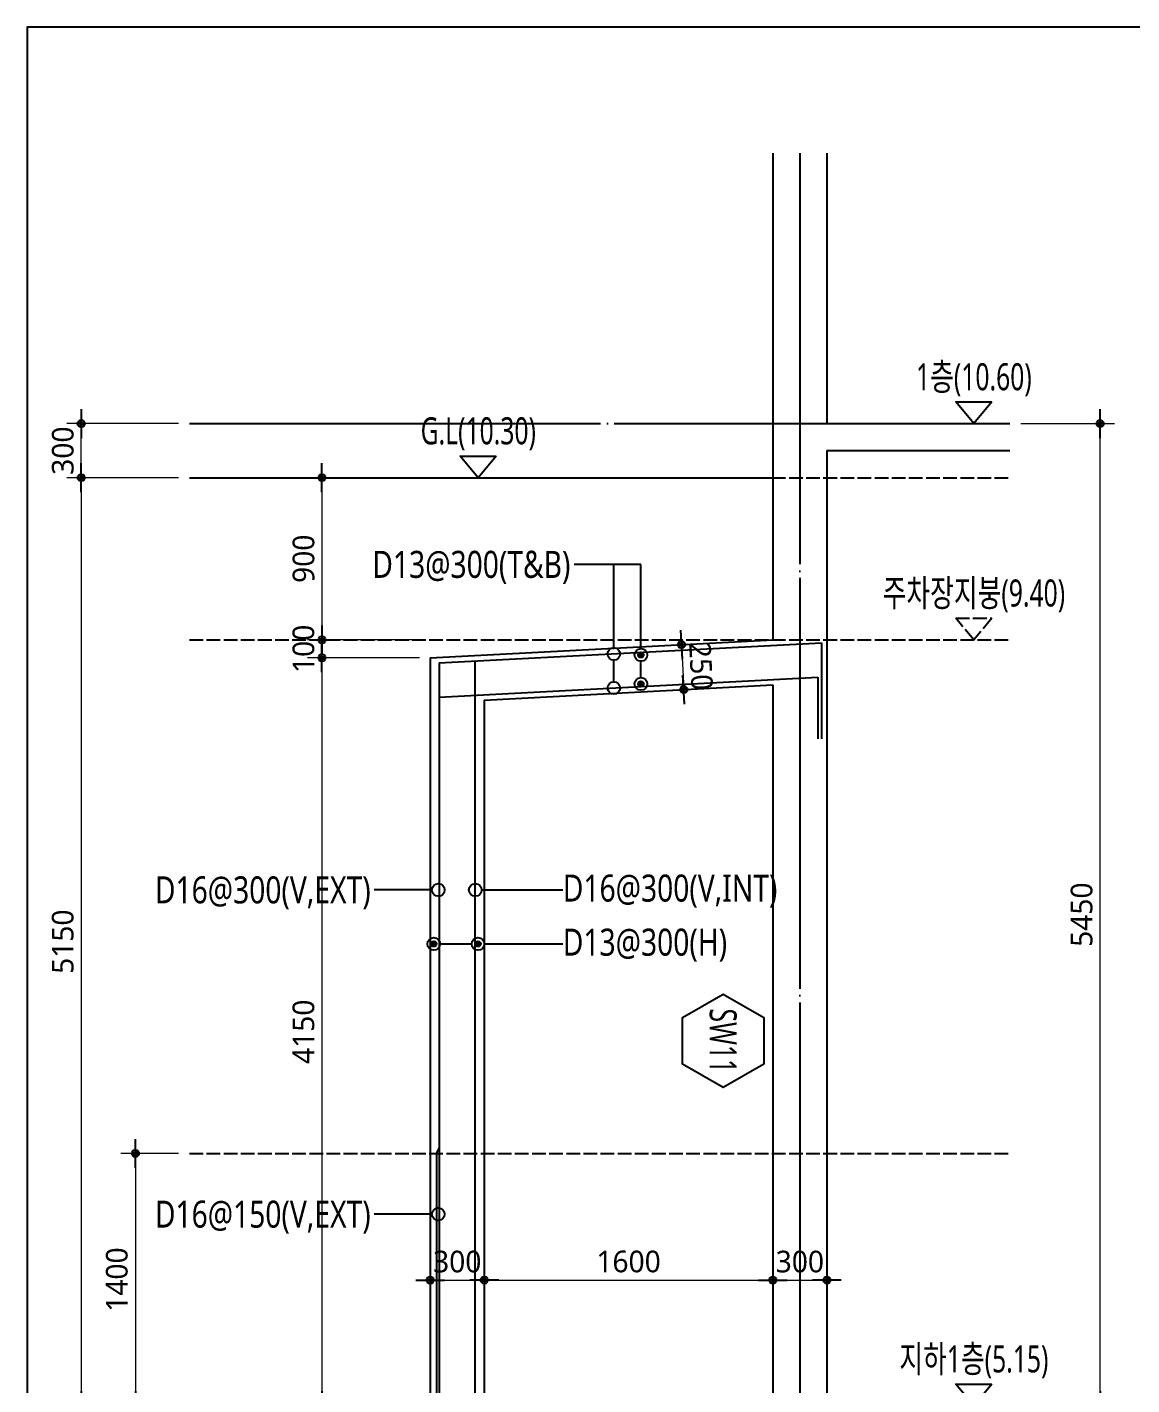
# Model space of a CAD drawing. Header units: millimetres. Extents: x 317501 to 814054, y -400799 to -14117.
# Drawn here: x 432642 to 436563, y -376140 to -371318 of the extents above; entities that cross this region are included whole.
import ezdxf
from ezdxf.enums import TextEntityAlignment as Align

# ---------------------------------------------------------------- set-up
doc = ezdxf.new("R2010")
doc.units = ezdxf.units.MM
doc.header["$LTSCALE"] = 38
doc.linetypes.add('CEN', pattern=[62, 60, -1, 0, -1])
doc.linetypes.add('HID', pattern=[2.5, 2, -0.5])
doc.layers.get('Defpoints').update_dxf_attribs({"color": 145})
for name, color, linetype in [('BAR', 2, 'Continuous'), ('BARR', 1, 'Continuous'), ('CEN', 1, 'CEN'), ('DIM', 7, 'Continuous'), ('GL', 3, 'Continuous'), ('LEADER', 7, 'Continuous'), ('M', 7, 'Continuous'), ('NAME-W', 4, 'Continuous'), ('SEC', 11, 'Continuous'), ('TEXT-배근', 3, 'Continuous')]:
    doc.layers.add(name, color=color, linetype=linetype)
doc.layers.add('TEXT', color=3, linetype='Continuous', lineweight=9)
doc.layers.add('XTITLE', color=22, linetype='Continuous', lineweight=0)
doc.styles.add('맑은고딕', font='malgun.ttf')
doc.dimstyles.new('DIM_40', dxfattribs={"dimscale": 40, "dimtxt": 3, "dimasz": 1, "dimexe": 2, "dimexo": 1.5, "dimgap": 1, "dimtad": 1, "dimdec": 0, "dimzin": 0, "dimdsep": 46, "dimtxsty": '맑은고딕', "dimblk1": 'DIMDOT', "dimblk2": 'DIMDOT', "dimsah": 1, "dimcen": 0.09, "dimdle": 2, "dimclrd": 7, "dimclre": 7, "dimclrt": 6, "dimadec": 0, "dimazin": 0, "dimtfac": 1, "dimtdec": 0, "dimtix": 1, "dimtmove": 2, "dimatfit": 3, "dimldrblk": 'DIMDOT', "dimfxl": 0, "dimtolj": 1, "dimtzin": 0, "dimarcsym": 0})

# ---------------------------------------------------------------- blocks, each defined once
blk = doc.blocks.new('DIMDOT')
at = {"layer": 'DIM', "linetype": 'Continuous'}
blk.add_line((-2, 0), (2, 0), dxfattribs=at)
for radius in [0.5, 0.25]:
    blk.add_circle((0, 0), radius, dxfattribs=at)
blk = doc.blocks.new('*D9')
at = {"layer": 'Defpoints', "color": 0, "transparency": 16777216}
for p in [(452410.6470399894, -164123.3497791241), (450810.6470399895, -164423.3497791238), (452410.6470399894, -164423.3497791239)]:
    blk.add_point(p, dxfattribs=at)
at = {"layer": 'DIM', "color": 7, "lineweight": -2, "transparency": 16777216}
for p, q in [((450810.6470399895, -164363.3497791238), (450810.6470399895, -164043.3497791241)), ((452410.6470399894, -164363.3497791239), (452410.6470399894, -164043.3497791241)), ((450850.6470399895, -164123.3497791241), (452370.6470399894, -164123.3497791241))]:
    blk.add_line(p, q, dxfattribs=at)
at = {"layer": 'DIM', "color": 7, "lineweight": -2, "transparency": 16777216, "xscale": 40, "yscale": 40, "zscale": 40, "rotation": 180}
blk.add_blockref('DIMDOT', (450810.6470399895, -164123.3497791241), dxfattribs=at)
at = {"layer": 'DIM', "color": 7, "lineweight": -2, "transparency": 16777216, "xscale": 40, "yscale": 40, "zscale": 40}
blk.add_blockref('DIMDOT', (452410.6470399894, -164123.3497791241), dxfattribs=at)
at = {"layer": 'DIM', "color": 6, "transparency": 16777216, "insert": (451610.6470399895, -164020.9856486894), "char_height": 120, "attachment_point": 5, "style": '맑은고딕'}
blk.add_mtext('\\A1;1600', dxfattribs=at)
blk = doc.blocks.new('*D11')
at = {"layer": 'Defpoints', "color": 0, "transparency": 16777216}
for p in [(448575.6470399854, -159370.6316323322), (449175.6470399861, -159370.6316323322), (449175.6470399861, -159670.6316323325)]:
    blk.add_point(p, dxfattribs=at)
at = {"layer": 'DIM', "color": 7, "lineweight": -2, "transparency": 16777216}
for p, q in [((448575.6470399854, -159330.6316323322), (448575.6470399854, -159290.6316323322)), ((449115.6470399861, -159370.6316323322), (448495.6470399854, -159370.6316323322)), ((448575.6470399854, -159670.6316323325), (448575.6470399854, -159370.6316323322)), ((449115.6470399861, -159670.6316323325), (448495.6470399854, -159670.6316323325)), ((448575.6470399854, -159710.6316323325), (448575.6470399854, -159750.6316323325))]:
    blk.add_line(p, q, dxfattribs=at)
at = {"layer": 'DIM', "color": 7, "lineweight": -2, "transparency": 16777216, "xscale": 40, "yscale": 40, "zscale": 40}
for p, rotation in [((448575.6470399854, -159370.6316323322), 270), ((448575.6470399854, -159670.6316323325), 90)]:
    blk.add_blockref('DIMDOT', p, dxfattribs=dict(at, rotation=rotation))
at = {"layer": 'DIM', "color": 6, "transparency": 16777216, "insert": (448473.6497573768, -159520.6316323323), "char_height": 120, "attachment_point": 5, "rotation": 90, "style": '맑은고딕'}
blk.add_mtext('\\A1;300', dxfattribs=at)
blk = doc.blocks.new('*D14')
at = {"layer": 'Defpoints', "color": 0, "transparency": 16777216}
for p in [(453725.6470399856, -159370.6316323324), (454225.6470399878, -159370.6316323324), (453725.6470399857, -164820.6316323324)]:
    blk.add_point(p, dxfattribs=at)
at = {"layer": 'DIM', "color": 7, "lineweight": -2, "transparency": 16777216}
for p, q in [((453785.6470399856, -159370.6316323324), (454305.6470399878, -159370.6316323324)), ((454225.6470399878, -164780.6316323324), (454225.6470399878, -159410.6316323324)), ((453785.6470399857, -164820.6316323324), (454305.6470399878, -164820.6316323324))]:
    blk.add_line(p, q, dxfattribs=at)
at = {"layer": 'DIM', "color": 7, "lineweight": -2, "transparency": 16777216, "xscale": 40, "yscale": 40, "zscale": 40}
for p, rotation in [((454225.6470399878, -159370.6316323324), 90), ((454225.6470399878, -164820.6316323324), 270)]:
    blk.add_blockref('DIMDOT', p, dxfattribs=dict(at, rotation=rotation))
at = {"layer": 'DIM', "color": 6, "transparency": 16777216, "insert": (454123.6497573792, -162095.6316323323), "char_height": 120, "attachment_point": 5, "rotation": 90, "style": '맑은고딕'}
blk.add_mtext('\\A1;5450', dxfattribs=at)
blk = doc.blocks.new('*D16')
at = {"layer": 'Defpoints', "color": 0, "transparency": 16777216}
for p in [(450810.6470399894, -164123.3497791241), (450510.6470399894, -164423.3497791239), (450810.6470399894, -164423.3497791239)]:
    blk.add_point(p, dxfattribs=at)
at = {"layer": 'DIM', "color": 7, "lineweight": -2, "transparency": 16777216}
for p, q in [((450510.6470399894, -164363.3497791239), (450510.6470399894, -164043.3497791241)), ((450810.6470399894, -164363.3497791239), (450810.6470399894, -164043.3497791241)), ((450470.6470399894, -164123.3497791241), (450430.6470399894, -164123.3497791241)), ((450510.6470399894, -164123.3497791241), (450810.6470399894, -164123.3497791241)), ((450850.6470399894, -164123.3497791241), (450890.6470399894, -164123.3497791241))]:
    blk.add_line(p, q, dxfattribs=at)
at = {"layer": 'DIM', "color": 7, "lineweight": -2, "transparency": 16777216, "xscale": 40, "yscale": 40, "zscale": 40}
blk.add_blockref('DIMDOT', (450510.6470399894, -164123.3497791241), dxfattribs=at)
at = {"layer": 'DIM', "color": 7, "lineweight": -2, "transparency": 16777216, "xscale": 40, "yscale": 40, "zscale": 40, "rotation": 180}
blk.add_blockref('DIMDOT', (450810.6470399894, -164123.3497791241), dxfattribs=at)
at = {"layer": 'DIM', "color": 6, "transparency": 16777216, "insert": (450660.6470399894, -164021.3524965154), "char_height": 120, "attachment_point": 5, "style": '맑은고딕'}
blk.add_mtext('\\A1;300', dxfattribs=at)
blk = doc.blocks.new('*D17')
at = {"layer": 'Defpoints', "color": 0, "transparency": 16777216}
for p in [(449175.6470399861, -159670.6316323325), (448575.6470399854, -164820.6316323322), (449175.6470399863, -164820.6316323322)]:
    blk.add_point(p, dxfattribs=at)
at = {"layer": 'DIM', "color": 7, "lineweight": -2, "transparency": 16777216}
for p, q in [((449115.6470399861, -159670.6316323325), (448495.6470399854, -159670.6316323325)), ((448575.6470399854, -159710.6316323325), (448575.6470399854, -164780.6316323322)), ((449115.6470399863, -164820.6316323322), (448495.6470399854, -164820.6316323322))]:
    blk.add_line(p, q, dxfattribs=at)
at = {"layer": 'DIM', "color": 7, "lineweight": -2, "transparency": 16777216, "xscale": 40, "yscale": 40, "zscale": 40}
for p, rotation in [((448575.6470399854, -159670.6316323325), 90), ((448575.6470399854, -164820.6316323322), 270)]:
    blk.add_blockref('DIMDOT', p, dxfattribs=dict(at, rotation=rotation))
at = {"layer": 'DIM', "color": 6, "transparency": 16777216, "insert": (448473.2829095507, -162245.6316323323), "char_height": 120, "attachment_point": 5, "rotation": 90, "style": '맑은고딕'}
blk.add_mtext('\\A1;5150', dxfattribs=at)
blk = doc.blocks.new('*D18')
at = {"layer": 'Defpoints', "color": 0, "transparency": 16777216}
for p in [(450510.6470399894, -160670.6316323325), (449910.647039989, -164820.6316323323), (450510.6470399896, -164820.6316323323)]:
    blk.add_point(p, dxfattribs=at)
at = {"layer": 'DIM', "color": 7, "lineweight": -2, "transparency": 16777216}
for p, q in [((450450.6470399894, -160670.6316323325), (449830.647039989, -160670.6316323325)), ((449910.647039989, -160710.6316323325), (449910.647039989, -164780.6316323323)), ((450450.6470399896, -164820.6316323323), (449830.647039989, -164820.6316323323))]:
    blk.add_line(p, q, dxfattribs=at)
at = {"layer": 'DIM', "color": 7, "lineweight": -2, "transparency": 16777216, "xscale": 40, "yscale": 40, "zscale": 40}
for p, rotation in [((449910.647039989, -160670.6316323325), 90), ((449910.647039989, -164820.6316323323), 270)]:
    blk.add_blockref('DIMDOT', p, dxfattribs=dict(at, rotation=rotation))
at = {"layer": 'DIM', "color": 6, "transparency": 16777216, "insert": (449808.2829095543, -162745.6316323323), "char_height": 120, "attachment_point": 5, "rotation": 90, "style": '맑은고딕'}
blk.add_mtext('\\A1;4150', dxfattribs=at)
blk = doc.blocks.new('*D19')
at = {"layer": 'Defpoints', "color": 0, "transparency": 16777216}
for p in [(449910.6470399892, -160570.6316323325), (450510.6470399894, -160570.6316323325), (450510.6470399894, -160670.6316323324)]:
    blk.add_point(p, dxfattribs=at)
at = {"layer": 'DIM', "color": 7, "lineweight": -2, "transparency": 16777216}
for p, q in [((449910.6470399892, -160530.6316323325), (449910.6470399892, -160490.6316323325)), ((450450.6470399894, -160570.6316323325), (449830.6470399892, -160570.6316323325)), ((449910.6470399892, -160670.6316323324), (449910.6470399892, -160570.6316323325)), ((450450.6470399894, -160670.6316323324), (449830.6470399892, -160670.6316323324)), ((449910.6470399892, -160710.6316323324), (449910.6470399892, -160750.6316323324))]:
    blk.add_line(p, q, dxfattribs=at)
at = {"layer": 'DIM', "color": 7, "lineweight": -2, "transparency": 16777216, "xscale": 40, "yscale": 40, "zscale": 40}
for p, rotation in [((449910.6470399892, -160570.6316323325), 270), ((449910.6470399892, -160670.6316323324), 90)]:
    blk.add_blockref('DIMDOT', p, dxfattribs=dict(at, rotation=rotation))
at = {"layer": 'DIM', "color": 6, "transparency": 16777216, "insert": (449808.2829095545, -160620.6316323324), "char_height": 120, "attachment_point": 5, "rotation": 90, "style": '맑은고딕'}
blk.add_mtext('\\A1;100', dxfattribs=at)
blk = doc.blocks.new('*D20')
at = {"layer": 'Defpoints', "color": 0, "transparency": 16777216}
for p in [(450460.6470399896, -159670.6316323325), (449910.6470399894, -160570.6316323325), (450510.6470399894, -160570.6316323325)]:
    blk.add_point(p, dxfattribs=at)
at = {"layer": 'DIM', "color": 7, "lineweight": -2, "transparency": 16777216}
for p, q in [((450400.6470399896, -159670.6316323325), (449830.6470399894, -159670.6316323325)), ((449910.6470399894, -159710.6316323325), (449910.6470399894, -160530.6316323325)), ((450450.6470399894, -160570.6316323325), (449830.6470399894, -160570.6316323325))]:
    blk.add_line(p, q, dxfattribs=at)
at = {"layer": 'DIM', "color": 7, "lineweight": -2, "transparency": 16777216, "xscale": 40, "yscale": 40, "zscale": 40}
for p, rotation in [((449910.6470399894, -159670.6316323325), 90), ((449910.6470399894, -160570.6316323325), 270)]:
    blk.add_blockref('DIMDOT', p, dxfattribs=dict(at, rotation=rotation))
at = {"layer": 'DIM', "color": 6, "transparency": 16777216, "insert": (449808.6497573807, -160120.6316323324), "char_height": 120, "attachment_point": 5, "rotation": 90, "style": '맑은고딕'}
blk.add_mtext('\\A1;900', dxfattribs=at)
blk = doc.blocks.new('*D21')
at = {"layer": 'Defpoints', "color": 0, "transparency": 16777216}
for p in [(452710.6470399894, -164123.3497791241), (452410.6470399894, -164423.3497791239), (452710.6470399894, -164423.3497791239)]:
    blk.add_point(p, dxfattribs=at)
at = {"layer": 'DIM', "color": 7, "lineweight": -2, "transparency": 16777216}
for p, q in [((452410.6470399894, -164363.3497791239), (452410.6470399894, -164043.3497791241)), ((452710.6470399894, -164363.3497791239), (452710.6470399894, -164043.3497791241)), ((452370.6470399894, -164123.3497791241), (452330.6470399894, -164123.3497791241)), ((452410.6470399894, -164123.3497791241), (452710.6470399894, -164123.3497791241)), ((452750.6470399894, -164123.3497791241), (452790.6470399894, -164123.3497791241))]:
    blk.add_line(p, q, dxfattribs=at)
at = {"layer": 'DIM', "color": 7, "lineweight": -2, "transparency": 16777216, "xscale": 40, "yscale": 40, "zscale": 40}
blk.add_blockref('DIMDOT', (452410.6470399894, -164123.3497791241), dxfattribs=at)
at = {"layer": 'DIM', "color": 7, "lineweight": -2, "transparency": 16777216, "xscale": 40, "yscale": 40, "zscale": 40, "rotation": 180}
blk.add_blockref('DIMDOT', (452710.6470399894, -164123.3497791241), dxfattribs=at)
at = {"layer": 'DIM', "color": 6, "transparency": 16777216, "insert": (452560.6470399894, -164021.3524965154), "char_height": 120, "attachment_point": 5, "style": '맑은고딕'}
blk.add_mtext('\\A1;300', dxfattribs=at)
blk = doc.blocks.new('*D24')
at = {"layer": 'Defpoints', "color": 0, "transparency": 16777216}
for p in [(451604.0771858506, -160613.0826772871), (451916.802242929, -160846.9694846752), (451617.2168941296, -160862.7371346203)]:
    blk.add_point(p, dxfattribs=at)
at = {"layer": 'DIM', "color": 7, "lineweight": -2, "transparency": 16777216}
for p, q in [((451901.5601813155, -160557.3703141692), (451899.4578279894, -160517.425600996)), ((451663.9942556106, -160609.9291472981), (451983.5519609879, -160593.1103206904)), ((451903.6625346415, -160597.3150273425), (451916.802242929, -160846.9694846752)), ((451677.1339638895, -160859.5836046313), (451996.6916692755, -160842.7647780232)), ((451918.904596255, -160886.9141978484), (451921.006949581, -160926.8589110217))]:
    blk.add_line(p, q, dxfattribs=at)
at = {"layer": 'DIM', "color": 7, "lineweight": -2, "transparency": 16777216, "xscale": 40, "yscale": 40, "zscale": 40}
for p, rotation in [((451903.6625346415, -160597.3150273425), 273.0127875057609), ((451916.802242929, -160846.9694846752), 93.01278750576095)]:
    blk.add_blockref('DIMDOT', p, dxfattribs=dict(at, rotation=rotation))
at = {"layer": 'DIM', "color": 6, "transparency": 16777216, "insert": (452012.0886937417, -160716.7813978504), "char_height": 120, "attachment_point": 5, "rotation": 273.01278750576097, "style": '맑은고딕'}
blk.add_mtext('\\A1;250', dxfattribs=at)
blk = doc.blocks.new('*D28')
at = {"layer": 'Defpoints', "color": 0, "transparency": 16777216}
for p in [(449175.6470399863, -163420.6316323322), (448875.6470399856, -164820.6316323323), (449175.6470399863, -164820.6316323323)]:
    blk.add_point(p, dxfattribs=at)
at = {"layer": 'DIM', "color": 7, "lineweight": -2, "transparency": 16777216}
for p, q in [((449115.6470399863, -163420.6316323322), (448795.6470399856, -163420.6316323322)), ((448875.6470399856, -163460.6316323322), (448875.6470399856, -164780.6316323323)), ((449115.6470399863, -164820.6316323323), (448795.6470399856, -164820.6316323323))]:
    blk.add_line(p, q, dxfattribs=at)
at = {"layer": 'DIM', "color": 7, "lineweight": -2, "transparency": 16777216, "xscale": 40, "yscale": 40, "zscale": 40}
for p, rotation in [((448875.6470399856, -163420.6316323322), 90), ((448875.6470399856, -164820.6316323323), 270)]:
    blk.add_blockref('DIMDOT', p, dxfattribs=dict(at, rotation=rotation))
at = {"layer": 'DIM', "color": 6, "transparency": 16777216, "insert": (448773.2829095509, -164120.6316323322), "char_height": 120, "attachment_point": 5, "rotation": 90, "style": '맑은고딕'}
blk.add_mtext('\\A1;1400', dxfattribs=at)
blk = doc.blocks.new('BAR')
at = {"layer": 'BARR'}
h = blk.add_hatch(color=256, dxfattribs=at)
edge = h.paths.add_edge_path()
edge.add_arc((0, 0), 15, 0, 360)
blk.add_circle((0, 0), 15, dxfattribs=at)
blk = doc.blocks.new('sdrgergse')
at = {"layer": 'BAR'}
for p, q in [((-349.9999999956926, 6921.003359282622), (1769.999999999884, 7032.582306650816)), ((1769.999999999884, 7032.582306650816), (1769.999999999884, 6499.376799303456)), ((-150.0000000001164, 2798.413302846369), (-150, 6931.529675071884)), ((-349.9999999956926, 6921.003359282622), (-350.0000000008149, -2001.586697153631)), ((-349.999999995809, 6730.74038337823), (1749.999999999884, 6841.266699167492)), ((1749.999999999884, 6841.266699167492), (1749.999999999884, 6499.376799303456)), ((-364.9999999969732, 4198.413302843226), (-349.9999999969732, 4228.413302843226)), ((-364.9999999969732, 4198.413302846253), (-365.0000000008149, -2016.586697153631))]:
    blk.add_line(p, q, dxfattribs=at)
at = {"layer": 'CEN'}
for p, q in [((1649.999999996624, 9748.413302846602), (1649.999999996682, -2216.586697153456)), ((-1735.000000003609, 8248.413302846486), (2814.999999996158, 8248.413302846311))]:
    blk.add_line(p, q, dxfattribs=at)
at = {"layer": 'CEN', "linetype": 'HID'}
blk.add_line((-1735.000000003609, 4198.413302846486), (2814.999999996158, 4198.413302846311), dxfattribs=at)
at = {"layer": 'Defpoints', "linetype": 'HID'}
for p, q in [((-1735.000000003551, 7948.413302846253), (2814.999999996158, 7948.413302846311)), ((-1735.000000003551, 7048.413302846253), (2814.999999996158, 7048.413302846311))]:
    blk.add_line(p, q, dxfattribs=at)
blk.add_lwpolyline([(2714.999999996042, 7168.413302846428), (2614.999999996042, 7048.413302846428), (2514.999999996042, 7168.413302846428)], close=True, dxfattribs=at)
at = {"layer": 'GL'}
blk.add_line((-1735.000000003551, 7948.413302846253), (1499.999999999884, 7948.413302846253), dxfattribs=at)
at = {"layer": 'LEADER'}
for p, q in [((768.4372495502466, 7467.313966864836), (397.6525122068124, 7467.313966864836)), ((618.4372495502466, 7005.38606294163), (618.4372495502466, 7467.313966864836)), ((768.4372495502466, 6999.868477679789), (768.4372495502466, 7467.313966864836)), ((618.4372495502466, 6816.19285461196), (618.4372495502466, 6935.38606294163)), ((768.4372495502466, 6838.87596930773), (768.4372495502466, 6929.868477679789)), ((-389.9999999980209, 5660.862501668977), (-709.9999999983702, 5660.862501668977)), ((-114.9999999979045, 5660.86250166886), (335.557970663067, 5660.86250166886)), ((-344.9999999983702, 5360.862501668802), (-169.9999999981374, 5360.86250166886)), ((-99.99999999813735, 5360.86250166886), (335.557970663067, 5360.86250166886)), ((-389.9999999976717, 3861.494941663463), (-709.9999999980791, 3861.494941663521))]:
    blk.add_line(p, q, dxfattribs=at)
at = {"layer": 'LEADER', "color": 7}
blk.add_lwpolyline([(3664.999999996449, -3051.586697153689), (3664.999999996391, 10448.41330284631), (-2635.000000003609, 10448.41330284631), (-2635.000000003551, -3051.586697153689)], close=True, dxfattribs=at)
at = {"layer": 'LEADER'}
for points in [[(2714.999999996275, 8368.413302846428), (2614.999999996275, 8248.413302846428), (2514.999999996275, 8368.413302846428)], [(-33.41450984426774, 8068.413302846428), (-133.4145098442677, 7948.413302846428), (-233.4145098442677, 8068.413302846486)], [(2714.999999996217, 2918.413302846428), (2614.999999996217, 2798.413302846428), (2514.999999996217, 2918.413302846428)]]:
    blk.add_lwpolyline(points, close=True, dxfattribs=at)
for centre in [(618.4372495502466, 6970.38606294163), (768.4372495502466, 6964.868477679789), (618.4372495502466, 6781.19285461196), (768.4372495502466, 6803.87596930773), (-354.9999999980209, 5660.862501668977), (-149.9999999979045, 5660.86250166886), (-379.9999999983702, 5360.862501668977), (-134.9999999981374, 5360.86250166886), (-354.9999999976717, 3861.494941663463)]:
    blk.add_circle(centre, 35, dxfattribs=at)
at = {"layer": 'M'}
blk.add_lwpolyline([(1449.999999999942, 4693.371083907667), (1224.999999999942, 4563.467273340211), (999.9999999999418, 4693.371083908132), (999.9999999999418, 4953.178705043509), (1224.999999999942, 5083.082515610731), (1449.999999999942, 4953.178705043509)], close=True, dxfattribs=at)
at = {"layer": 'SEC'}
for p, q in [((1499.999999999942, 9748.413302846602), (1499.999999999884, 7048.413302846253)), ((1799.999999999942, 9748.413302846602), (1799.999999999884, 8248.41330284637)), ((1800.000000000233, 8248.41330284637), (2814.999999996508, 8248.413302846311)), ((1799.999999999884, 8098.413302846369), (1799.999999999884, 2798.413302846369)), ((1800.000000000233, 8098.413302846369), (2814.999999996508, 8098.413302846311)), ((-400.0000000000582, 6948.413302846253), (1499.999999999884, 7048.413302846253)), ((-400.0000000000582, 6948.413302846253), (-400.0000000001164, -801.586697153456)), ((-100.0000000000582, 6713.856755603629), (1499.999999999942, 6798.067281919415)), ((1499.999999999942, 6798.067281919415), (1499.999999999942, 2798.413302846369)), ((-100.0000000000582, 6713.856755603629), (-100.0000000000582, 2798.413302846311))]:
    blk.add_line(p, q, dxfattribs=at)
at = {"layer": 'BARR', "rotation": 89.99999999999734}
for p in [(768.4372495502466, 6964.868477679789), (768.4372495502466, 6803.87596930773), (-379.9999999983702, 5360.862501668977), (-134.9999999981374, 5360.86250166886)]:
    blk.add_blockref('BAR', p, dxfattribs=at)
at = {"layer": 'Defpoints', "linetype": 'HID', "style": '맑은고딕', "width": 0.7}
blk.add_text('주차장지붕(9.40)', height=150, dxfattribs=at).set_placement((2614.999999996275, 7308.413302846428), align=Align.MIDDLE_CENTER)
at = {"layer": 'NAME-W', "style": '맑은고딕', "width": 0.7}
blk.add_text('SW11', height=150, rotation=270, dxfattribs=at).set_placement((1224.999999999942, 4823.274894475588), align=Align.MIDDLE)
at = {"layer": 'TEXT', "style": '맑은고딕', "width": 0.7}
for s, p in [('1층(10.60)', (2614.999999996275, 8508.413302846428)), ('G.L(10.30)', (-133.4145098442677, 8208.413302846486)), ('지하1층(5.15)', (2614.999999996217, 3058.413302846428))]:
    blk.add_text(s, height=150, dxfattribs=at).set_placement(p, align=Align.MIDDLE_CENTER)
at = {"layer": 'TEXT-배근', "style": '맑은고딕', "width": 0.8}
for s, p in [('D13@300(T&B)', (377.6525122068124, 7467.313966864836)), ('D16@300(V,EXT)', (-729.9999999983702, 5660.862501668977)), ('D16@150(V,EXT)', (-729.9999999980791, 3861.494941663521))]:
    blk.add_text(s, height=150, dxfattribs=at).set_placement(p, align=Align.MIDDLE_RIGHT)
for s, p in [('D16@300(V,INT)', (335.557970663067, 5670.86250166886)), ('D13@300(H)', (335.557970663067, 5370.86250166886))]:
    blk.add_text(s, height=150, dxfattribs=at).set_placement(p, align=Align.MIDDLE_LEFT)
at = {"layer": 'DIM'}
for base, p1, p2, angle, picture, middle in [((-2335.000000004075, 8248.413302846486), (-1735.000000003376, 7948.413302846253), (-1735.000000003376, 8248.413302846486), 90, '*D11', (-2436.99728261272, 8098.413302846428)), ((3314.99999999837, 8248.413302846311), (2814.999999996275, 2798.413302846311), (2814.999999996158, 8248.413302846311), 90, '*D14', (3213.002717389725, 5523.413302846369)), ((-2335.000000004075, 2798.413302846486), (-1735.000000003376, 7948.413302846253), (-1735.000000003143, 2798.413302846486), 270, '*D17', (-2437.364130438771, 5373.413302846428)), ((-1000.000000000116, 7048.413302846253), (-449.9999999998836, 7948.413302846253), (-400.0000000001164, 7048.413302846253), 270, '*D20', (-1101.997282608761, 7498.413302846311)), ((-1000.000000000233, 7048.413302846253), (-400.0000000000582, 6948.413302846311), (-400.0000000001164, 7048.413302846253), 90, '*D19', (-1102.364130434929, 6998.41330284634)), ((1006.155202939524, 6772.0754505035), (693.4301458613481, 7005.962257891602), (706.5698541402817, 6756.307800558396), 273.0127875058486, '*D24', (1101.441653752176, 6902.263537328283)), ((-1000.000000000466, 2798.413302846428), (-400.0000000000582, 6948.413302846253), (-399.9999999998836, 2798.413302846428), 270, '*D18', (-1102.364130435162, 4873.413302846398)), ((-2035.000000003842, 2798.413302846428), (-1735.000000003201, 4198.413302846486), (-1735.000000003143, 2798.413302846428), 270, '*D28', (-2137.364130438538, 3498.413302846515))]:
    dim = blk.add_linear_dim(base=base, p1=p1, p2=p2, angle=angle, dimstyle='DIM_40', dxfattribs=at)
    dim.commit()
    dim.dimension.update_dxf_attribs({"geometry": picture, "text_midpoint": middle, "insert": (-450910.6470399895, 167619.0449351787)})
for base, p1, p2, picture, middle in [((-100.0000000000582, 3495.695156054571), (-400.0000000000582, 3195.695156054804), (-100.0000000000582, 3195.695156054804), '*D16', (-250.0000000000582, 3597.692438663275)), ((1499.999999999942, 3495.695156054571), (-100, 3195.695156054862), (1499.999999999942, 3195.695156054804), '*D9', (700, 3598.059286489355)), ((1799.999999999884, 3495.695156054571), (1499.999999999942, 3195.695156054804), (1799.999999999884, 3195.695156054804), '*D21', (1649.999999999884, 3597.692438663275))]:
    dim = blk.add_linear_dim(base=base, p1=p1, p2=p2, dimstyle='DIM_40', dxfattribs=at)
    dim.commit()
    dim.dimension.update_dxf_attribs({"geometry": picture, "text_midpoint": middle, "insert": (-450910.6470399895, 167619.0449351787)})

msp = doc.modelspace()

# ---------------------------------------------------------------- block references
at = {"layer": 'XTITLE', "color": 6, "xscale": 0.6400000000000001, "yscale": 0.6400000000000001, "zscale": 0.6400000000000001}
msp.add_blockref('sdrgergse', (434328.6113155637, -378004.8370320496), dxfattribs=at)

doc.saveas('drawing.dxf')
